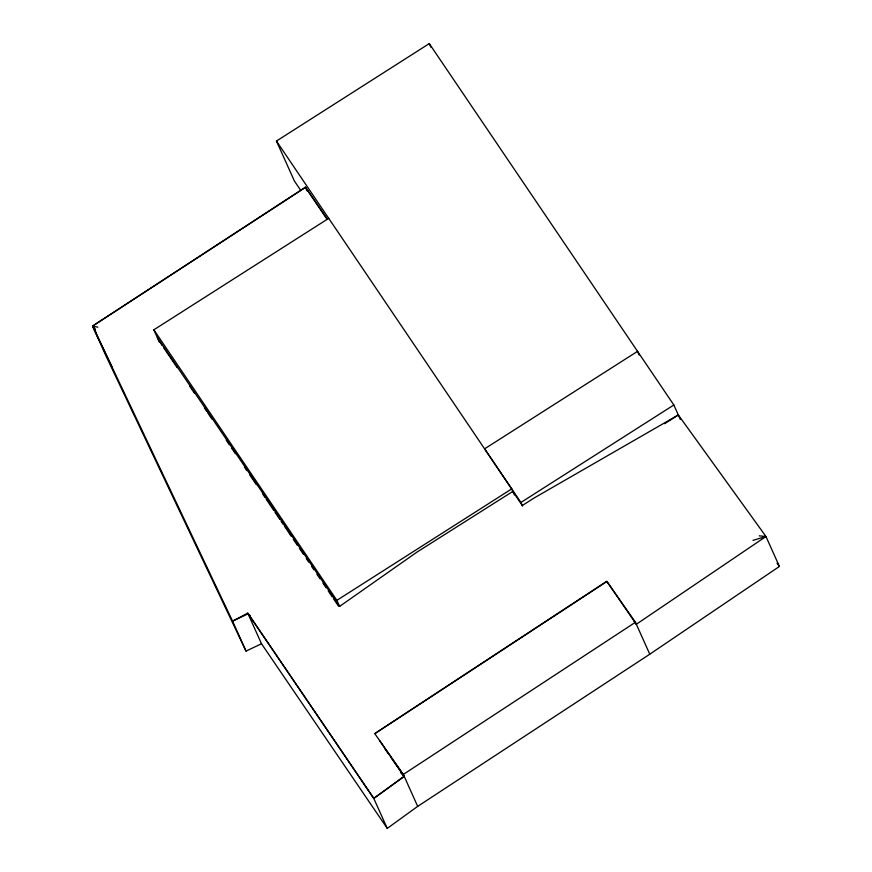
<?xml version="1.0" encoding="UTF-8"?>
<svg xmlns="http://www.w3.org/2000/svg" width="872" height="872" viewBox="0 0 872 872"><rect width="100%" height="100%" fill="white"/><g stroke="black" fill="none" stroke-linecap="round" stroke-linejoin="round"><path stroke-width="1.31" d="M157.374 337.638L339.6 606.422L417.012 552.085L512.823 491.416L522.284 505.531L534.274 497.912L678.318 414.963L765.965 536.509L779.415 566.451L649.782 654.207L417.688 806.371L387.266 828.4L373.75 798.349L404.161 776.265L379.538 740.437M404.237 776.44L373.805 798.458L247.735 613.125L232.573 621.158L246.024 651.09L261.502 643.754L387.266 828.4M634.02 620.962L636.331 624.265L765.965 536.509L759.207 535.833M765.965 536.509L752.994 540.357M374.797 733.657L606.879 581.493L635.437 622.27L649.782 654.207M417.688 806.371L403.344 774.434L635.437 622.27M246.024 651.09L106.035 356.016L92.585 326.074L305.44 187.197L327.523 219.308M250.013 615.697L248.051 613.823L232.573 621.158L92.585 326.074L305.527 187.382L327.196 219.493M300.48 189.998L294.387 180.973L276.446 141.057L429.275 43.6L673.838 404.99L680.356 419.497M159.423 342.195L153.854 329.812L328.679 218.371M339.59 606.4L336.875 600.35L511.701 488.909L276.446 141.057M522.546 506.098L520.911 502.468L673.838 404.99M664.628 423.694L678.318 414.963M111.899 366.676L92.585 326.074L97.849 327.174M248.051 613.823L249.937 615.774M400.477 772.516L403.3 775.459M96.454 333.235L92.585 326.074L95.266 329.147M777.028 563.138L779.415 566.451M403.344 774.434L374.775 733.625L606.781 581.264L636.331 624.265M384.944 748.885L388.127 753.419M391.125 757.703L403.474 775.339M92.585 326.074L94.906 329.431M249.447 615.621L373.75 798.349M520.911 502.468L484.603 448.851L637.519 351.362L639.154 354.991M153.854 329.812L336.875 600.35M158.344 339.797L162.159 345.432M163.62 347.59L174.356 363.471M174.912 364.289L177.169 367.635M189.606 386.013L192.658 390.525M193.028 391.07L194.543 393.305M204.375 407.845L206.642 411.192M207.907 413.066L211.94 419.029M226.208 440.12L229.336 444.742M231.549 448.012L235.386 453.691M244.422 467.043L246.798 470.553M249.632 474.739L252.902 479.578M253.338 480.221L256.314 484.614M262.81 494.228L265.099 497.607M266.2 499.231L267.715 501.476M268.151 502.119L271.203 506.632M271.519 507.09L273.797 510.469M275.018 512.267L279.879 519.461M281.111 521.282L283.4 524.661M284.446 526.197L285.962 528.454M286.452 529.173L289.504 533.686M289.766 534.067L291.281 536.313M293.319 539.321L297.363 545.305M299.412 548.335L303.445 554.298M306.279 558.483L308.721 562.091M311.62 566.375L313.909 569.765M316.907 574.19L320.002 578.768M322.945 583.117L326.106 587.793M328.221 590.922L332.21 596.808M333.442 598.628L334.881 600.754M335.251 601.32L338.478 606.073M429.275 43.6L430.91 47.23M511.701 488.909L514.415 494.958M305.44 187.197L307.14 190.979M247.735 613.125L261.502 643.754"/></g></svg>
